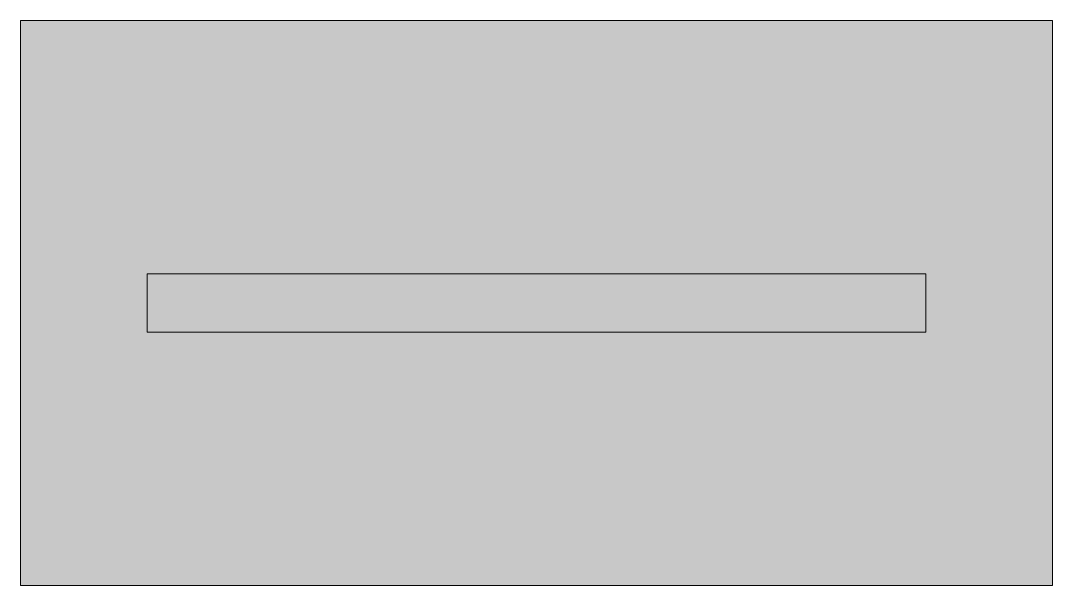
# Model space of a CAD drawing. Header units: inches. Extents: x 98.4 to 111.9, y 145 to 152.4.
import ezdxf

# ---------------------------------------------------------------- set-up
doc = ezdxf.new("R2010")
doc.units = ezdxf.units.IN
doc.header["$MEASUREMENT"] = 0

# ---------------------------------------------------------------- blocks, each defined once
blk = doc.blocks.new('block 2')
at = {"true_color": 0xffffff}
h = blk.add_hatch(color=7, dxfattribs=at)
h.dxf.hatch_style = 2
h.paths.add_polyline_path([(98.397, 152.379), (98.397, 145.013), (111.859, 145.013), (111.859, 152.379)])
at = {"color": 7, "lineweight": 5, "true_color": 0xffffff}
blk.add_lwpolyline([(98.397, 152.379), (98.397, 145.013), (111.859, 145.013), (111.859, 152.379), (98.397, 152.379)], dxfattribs=at)
blk = doc.blocks.new('block 3')
at = {"color": 7, "lineweight": 5, "true_color": 0xffffff}
blk.add_lwpolyline([(110.208, 149.077), (110.208, 148.315), (100.048, 148.315), (100.048, 149.077), (110.208, 149.077)], dxfattribs=at)

msp = doc.modelspace()

# ---------------------------------------------------------------- block references
for name in ['block 2', 'block 3']:
    msp.add_blockref(name, (0, 0))

doc.saveas('drawing.dxf')
